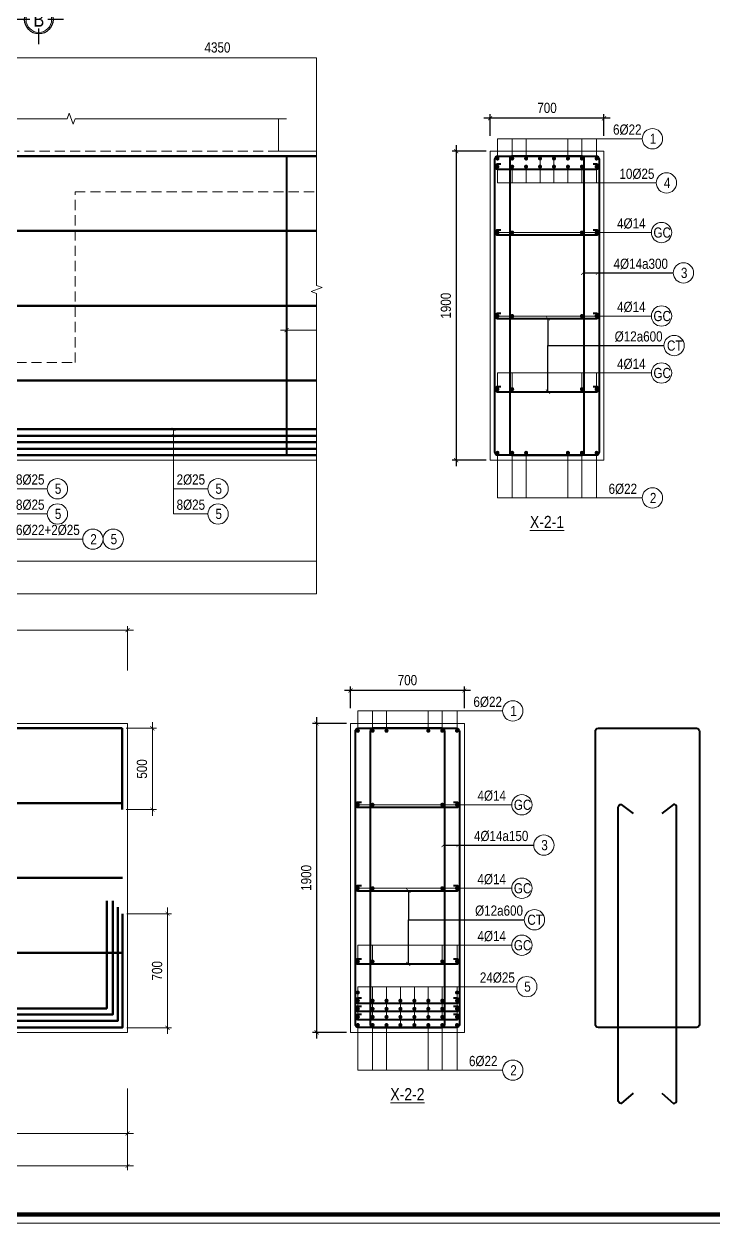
# Model space of a CAD drawing. Header units: millimetres. Extents: x 3014920 to 3563667, y -1638653 to -1356471.
# Drawn here: x 3031737 to 3035973, y -1600938 to -1593564 of the extents above; entities that cross this region are included whole.
import ezdxf
from ezdxf.enums import TextEntityAlignment as Align
from ezdxf.xclip import XClip

# ---------------------------------------------------------------- set-up
doc = ezdxf.new("R2010")
doc.units = ezdxf.units.MM
doc.header["$MEASUREMENT"] = 0
doc.header["$XCLIPFRAME"] = 0
doc.header["$PDMODE"] = 2
doc.linetypes.add('HIDDEN', pattern=[0.375, 0.25, -0.125])
doc.layers.get('0').update_dxf_attribs({"lineweight": 9})
doc.layers.get('Defpoints').update_dxf_attribs({"color": 10, "lineweight": 0})
for name, color, linetype, lineweight in [('2', 2, 'Continuous', 20), ('CDAI', 21, 'Continuous', 40), ('CTHEP', 50, 'Continuous', 50), ('DBAO', 90, 'Continuous', 13), ('DGIONG', 130, 'Continuous', 13), ('KTH', 154, 'Continuous', 9), ('Net khuat', 8, 'HIDDEN', 13), ('TEXT', 7, 'Continuous', 15)]:
    doc.layers.add(name, color=color, linetype=linetype, lineweight=lineweight)
doc.layers.add('8', color=8, linetype='Continuous')
doc.styles.add('HELVECONDENSE', font='VHELVCN_0.TTF')
doc.styles.add('Star-HelCon', font='VHELVCN_0.TTF')
doc.styles.add('TTP-HelCon', font='VHELVCN_0.TTF')
doc.styles.add('VNI-HELVE-CONDENSE', font='VHELVCN_0.TTF')
doc.dimstyles.new('kc-25', dxfattribs={"dimtxt": 62.5, "dimasz": 20, "dimexe": 20, "dimexo": 50, "dimgap": 25, "dimtad": 3, "dimdec": 0, "dimzin": 0, "dimdsep": 46, "dimtxsty": 'VNI-HELVE-CONDENSE', "dimblk": 'DIM', "dimcen": 2.5, "dimclrd": 256, "dimclre": 154, "dimclrt": 7, "dimaunit": 1, "dimadec": 0, "dimazin": 0, "dimtfac": 1, "dimtdec": 0, "dimtix": 1, "dimtmove": 0, "dimatfit": 3, "dimldrblk": 'DOT', "dimfxl": 1, "dimtolj": 1, "dimtzin": 0, "dimarcsym": 0})
doc.dimstyles.new('TTP-25', dxfattribs={"dimscale": 25, "dimtxt": 2.5, "dimasz": 1, "dimexe": 1, "dimexo": 1, "dimgap": 0.09, "dimtad": 0, "dimdec": 4, "dimrnd": 1, "dimzin": 9, "dimdsep": 46, "dimtxsty": 'TTP-HelCon', "dimblk": 'ARCHTICK', "dimcen": 0.09, "dimdle": 1.5, "dimclrd": 256, "dimclre": 256, "dimclrt": 7, "dimadec": 0, "dimazin": 0, "dimtfac": 1, "dimtdec": 4, "dimtmove": 0, "dimatfit": 3, "dimldrblk": 'ARCHTICK', "dimfxl": 1, "dimtvp": 1, "dimtolj": 1, "dimtzin": 0, "dimarcsym": 0})

# ---------------------------------------------------------------- blocks, each defined once
blk = doc.blocks.new('_ArchTick')
at = {"color": 0, "linetype": 'ByBlock', "const_width": 0.15}
blk.add_lwpolyline([(-0.5, -0.5), (0.5, 0.5)], dxfattribs=at)
blk = doc.blocks.new('*D313')
at = {"layer": 'Defpoints', "color": 0, "transparency": 16777216}
for p in [(19650, 226), (23850, 226), (23850, -75)]:
    blk.add_point(p, dxfattribs=at)
at = {"layer": 'KTH', "lineweight": -2, "transparency": 16777216}
for p, q in [((19650, 201), (19650, -100)), ((23850, 201), (23850, -100)), ((19612.5, -75), (23887.5, -75))]:
    blk.add_line(p, q, dxfattribs=at)
at = {"layer": 'KTH', "lineweight": -2, "transparency": 16777216, "xscale": 25, "yscale": 25, "zscale": 25, "rotation": 180}
blk.add_blockref('_ArchTick', (19650, -75), dxfattribs=at)
at = {"layer": 'KTH', "lineweight": -2, "transparency": 16777216, "xscale": 25, "yscale": 25, "zscale": 25}
blk.add_blockref('_ArchTick', (23850, -75), dxfattribs=at)
at = {"layer": 'KTH', "color": 7, "transparency": 16777216, "insert": (21750, -11.2), "char_height": 62.5, "attachment_point": 5, "style": 'TTP-HelCon'}
blk.add_mtext('\\A1;4200', dxfattribs=at)
blk = doc.blocks.new('*D314')
at = {"layer": 'Defpoints', "color": 0, "transparency": 16777216}
for p in [(23850, 3020.4), (21550, 2746.4), (23850, 2746.4)]:
    blk.add_point(p, dxfattribs=at)
at = {"layer": 'KTH', "lineweight": -2, "transparency": 16777216}
for p, q in [((21550, 2771.4), (21550, 3045.4)), ((23850, 2771.4), (23850, 3045.4)), ((21512.5, 3020.4), (23887.5, 3020.4))]:
    blk.add_line(p, q, dxfattribs=at)
at = {"layer": 'KTH', "lineweight": -2, "transparency": 16777216, "xscale": 25, "yscale": 25, "zscale": 25, "rotation": 180}
blk.add_blockref('_ArchTick', (21550, 3020.4), dxfattribs=at)
at = {"layer": 'KTH', "lineweight": -2, "transparency": 16777216, "xscale": 25, "yscale": 25, "zscale": 25}
blk.add_blockref('_ArchTick', (23850, 3020.4), dxfattribs=at)
at = {"layer": 'KTH', "color": 7, "transparency": 16777216, "insert": (22700, 3084.3), "char_height": 62.5, "attachment_point": 5, "style": 'TTP-HelCon'}
blk.add_mtext('\\A1;2300', dxfattribs=at)
blk = doc.blocks.new('*D319')
at = {"layer": 'Defpoints', "color": 0, "transparency": 16777216}
for p in [(17150, 1843.6), (13500, 1818.6), (17150, 1346.4)]:
    blk.add_point(p, dxfattribs=at)
at = {"layer": 'KTH', "lineweight": -2, "transparency": 16777216}
for p, q in [((13500, 1793.6), (13500, 1321.4)), ((17150, 1818.6), (17150, 1321.4)), ((13462.5, 1346.4), (17187.5, 1346.4))]:
    blk.add_line(p, q, dxfattribs=at)
at = {"layer": 'KTH', "lineweight": -2, "transparency": 16777216, "xscale": 25, "yscale": 25, "zscale": 25, "rotation": 180}
blk.add_blockref('_ArchTick', (13500, 1346.4), dxfattribs=at)
at = {"layer": 'KTH', "lineweight": -2, "transparency": 16777216, "xscale": 25, "yscale": 25, "zscale": 25}
blk.add_blockref('_ArchTick', (17150, 1346.4), dxfattribs=at)
at = {"layer": 'KTH', "color": 7, "transparency": 16777216, "insert": (15325, 1416.3), "char_height": 62.5, "attachment_point": 5, "style": 'TTP-HelCon'}
blk.add_mtext('\\A1;4Þ14a150-3', dxfattribs=at)
blk = doc.blocks.new('*D322')
at = {"layer": 'Defpoints', "color": 0, "transparency": 16777216}
for p in [(10900, 226), (17150, 226), (10900, -75)]:
    blk.add_point(p, dxfattribs=at)
at = {"layer": 'KTH', "lineweight": -2, "transparency": 16777216}
for p, q in [((10900, 201), (10900, -100)), ((17150, 201), (17150, -100)), ((17187.5, -75), (10862.5, -75))]:
    blk.add_line(p, q, dxfattribs=at)
at = {"layer": 'KTH', "lineweight": -2, "transparency": 16777216, "xscale": 25, "yscale": 25, "zscale": 25, "rotation": 180}
blk.add_blockref('_ArchTick', (10900, -75), dxfattribs=at)
at = {"layer": 'KTH', "lineweight": -2, "transparency": 16777216, "xscale": 25, "yscale": 25, "zscale": 25}
blk.add_blockref('_ArchTick', (17150, -75), dxfattribs=at)
at = {"layer": 'KTH', "color": 7, "transparency": 16777216, "insert": (14025, -11.2), "char_height": 62.5, "attachment_point": 5, "style": 'TTP-HelCon'}
blk.add_mtext('\\A1;6250', dxfattribs=at)
blk = doc.blocks.new('*D324')
at = {"layer": 'Defpoints', "color": 0, "transparency": 16777216}
for p in [(10900, 226), (23850, 226), (23850, -275)]:
    blk.add_point(p, dxfattribs=at)
at = {"layer": 'KTH', "lineweight": -2, "transparency": 16777216}
for p, q in [((10900, 201), (10900, -300)), ((23850, 201), (23850, -300)), ((10862.5, -275), (23887.5, -275))]:
    blk.add_line(p, q, dxfattribs=at)
at = {"layer": 'KTH', "lineweight": -2, "transparency": 16777216, "xscale": 25, "yscale": 25, "zscale": 25, "rotation": 180}
blk.add_blockref('_ArchTick', (10900, -275), dxfattribs=at)
at = {"layer": 'KTH', "lineweight": -2, "transparency": 16777216, "xscale": 25, "yscale": 25, "zscale": 25}
blk.add_blockref('_ArchTick', (23850, -275), dxfattribs=at)
at = {"layer": 'KTH', "color": 7, "transparency": 16777216, "insert": (17375, -211.2), "char_height": 62.5, "attachment_point": 5, "style": 'TTP-HelCon'}
blk.add_mtext('\\A1;12950', dxfattribs=at)
blk = doc.blocks.new('DIM')
h = blk.add_hatch(color=1)
h.paths.add_polyline_path([(0.49, 0.29, 1), (0.29, 0.49), (-0.19, 0), (0.19, 0)])
h.paths.add_polyline_path([(0.19, 0), (-0.19, 0), (-0.49, -0.29, 1), (-0.29, -0.49)])
at = {"color": 9}
for p, q in [((-0.19, 0), (-1.5, 0)), ((0.19, 0), (1.5, 0))]:
    blk.add_line(p, q, dxfattribs=at)
at = {"color": 1}
for p, q in [((-0.49, -0.29), (0.29, 0.49)), ((-0.29, -0.49), (0.49, 0.29)), ((-0.19, 0), (0.19, 0))]:
    blk.add_line(p, q, dxfattribs=at)
blk.add_arc((-0.39, -0.39), 0.138, 135, 315, dxfattribs=at)
blk = doc.blocks.new('*D327')
at = {"layer": 'Defpoints', "color": 0, "transparency": 16777216}
for p in [(23820, 1276.4), (23820, 574.1), (24095.8, 574.1)]:
    blk.add_point(p, dxfattribs=at)
at = {"layer": 'KTH', "lineweight": -2, "transparency": 16777216}
for p, q in [((23845, 1276.4), (24120.8, 1276.4)), ((24095.8, 1313.9), (24095.8, 536.6)), ((23845, 574.1), (24120.8, 574.1))]:
    blk.add_line(p, q, dxfattribs=at)
at = {"layer": 'KTH', "lineweight": -2, "transparency": 16777216, "xscale": 25, "yscale": 25, "zscale": 25}
for p, rotation in [((24095.8, 1276.4), 90), ((24095.8, 574.1), 270)]:
    blk.add_blockref('_ArchTick', p, dxfattribs=dict(at, rotation=rotation))
at = {"layer": 'KTH', "color": 7, "transparency": 16777216, "insert": (24032, 925.3), "char_height": 62.5, "attachment_point": 5, "rotation": 90, "style": 'TTP-HelCon'}
blk.add_mtext('\\A1;700', dxfattribs=at)
blk = doc.blocks.new('*D328')
at = {"layer": 'Defpoints', "color": 0, "transparency": 16777216}
for p in [(23817.8, 2416.4), (23817.8, 1916.4), (24003, 1916.4)]:
    blk.add_point(p, dxfattribs=at)
at = {"layer": 'KTH', "lineweight": -2, "transparency": 16777216}
for p, q in [((24003, 2453.9), (24003, 1878.9)), ((23842.8, 2416.4), (24028, 2416.4)), ((23842.8, 1916.4), (24028, 1916.4))]:
    blk.add_line(p, q, dxfattribs=at)
at = {"layer": 'KTH', "lineweight": -2, "transparency": 16777216, "xscale": 25, "yscale": 25, "zscale": 25}
for p, rotation in [((24003, 2416.4), 90), ((24003, 1916.4), 270)]:
    blk.add_blockref('_ArchTick', p, dxfattribs=dict(at, rotation=rotation))
at = {"layer": 'KTH', "color": 7, "transparency": 16777216, "insert": (23939.2, 2166.4), "char_height": 62.5, "attachment_point": 5, "rotation": 90, "style": 'TTP-HelCon'}
blk.add_mtext('\\A1;500', dxfattribs=at)
blk = doc.blocks.new('*D330')
at = {"layer": 'Defpoints', "color": 0, "transparency": 16777216}
for p in [(15250, 3020.4), (10900, 2732.4), (15250, 2732.4)]:
    blk.add_point(p, dxfattribs=at)
at = {"layer": 'KTH', "lineweight": -2, "transparency": 16777216}
for p, q in [((10900, 2757.4), (10900, 3045.4)), ((15250, 2757.4), (15250, 3045.4)), ((10862.5, 3020.4), (15287.5, 3020.4))]:
    blk.add_line(p, q, dxfattribs=at)
at = {"layer": 'KTH', "lineweight": -2, "transparency": 16777216, "xscale": 25, "yscale": 25, "zscale": 25, "rotation": 180}
blk.add_blockref('_ArchTick', (10900, 3020.4), dxfattribs=at)
at = {"layer": 'KTH', "lineweight": -2, "transparency": 16777216, "xscale": 25, "yscale": 25, "zscale": 25}
blk.add_blockref('_ArchTick', (15250, 3020.4), dxfattribs=at)
at = {"layer": 'KTH', "color": 7, "transparency": 16777216, "insert": (13075, 3084.3), "char_height": 62.5, "attachment_point": 5, "style": 'TTP-HelCon'}
blk.add_mtext('\\A1;4350', dxfattribs=at)
blk = doc.blocks.new('dau truc')
blk.add_circle((0, 0), 180)
at = {"layer": '8'}
for p, q in [((0, 127), (0, 345)), ((-127, 0), (-345, 0)), ((0, -345), (0, -127)), ((345, 0), (127, 0))]:
    blk.add_line(p, q, dxfattribs=at)
blk.add_circle((0, 0), 200, dxfattribs=at)
at = {"layer": 'TEXT', "style": 'HELVECONDENSE'}
blk.add_attdef('A', text='', height=233, dxfattribs=at).set_placement((0, 0), align=Align.MIDDLE)
blk = doc.blocks.new('2X-1')
at = {"layer": '2', "ltscale": 300}
ref = blk.add_blockref('dau truc', (23125.45961, -1632.28798), dxfattribs=dict(at, xscale=0.4367131295148283, yscale=0.4367131295148283, zscale=0.4367131295148283))
ref.add_attrib('A', 'B', dxfattribs={"layer": 'TEXT', "height": 87.5, "style": 'HELVECONDENSE'}).set_placement((23125.45961, -1632.28798), align=Align.MIDDLE)
blk = doc.blocks.new('*D173')
at = {"layer": 'Defpoints', "color": 0, "ltscale": 500, "transparency": 16777216}
for p in [(3033744.4, -1597865.1), (3033536.1, -1599765.1), (3033744.4, -1599765.1)]:
    blk.add_point(p, dxfattribs=at)
at = {"layer": 'KTH', "lineweight": -2, "ltscale": 500, "transparency": 16777216}
for p, q in [((3033719.4, -1597865.1), (3033511.1, -1597865.1)), ((3033536.1, -1597827.6), (3033536.1, -1599802.6)), ((3033719.4, -1599765.1), (3033511.1, -1599765.1))]:
    blk.add_line(p, q, dxfattribs=at)
at = {"layer": 'KTH', "lineweight": -2, "ltscale": 500, "transparency": 16777216, "xscale": 25, "yscale": 25, "zscale": 25}
for p, rotation in [((3033536.1, -1597865.1), 90), ((3033536.1, -1599765.1), 270)]:
    blk.add_blockref('_ArchTick', p, dxfattribs=dict(at, rotation=rotation))
at = {"layer": 'KTH', "color": 7, "ltscale": 500, "transparency": 16777216, "insert": (3033472.3, -1598815.1), "char_height": 62.5, "attachment_point": 5, "rotation": 90, "style": 'TTP-HelCon'}
blk.add_mtext('\\A1;1900', dxfattribs=at)
blk = doc.blocks.new('*D174')
at = {"layer": 'Defpoints', "color": 0, "ltscale": 500, "transparency": 16777216}
for p in [(3033744.4, -1597662.9), (3033744.4, -1597796.1), (3034444.4, -1597796.1)]:
    blk.add_point(p, dxfattribs=at)
at = {"layer": 'KTH', "lineweight": -2, "ltscale": 500, "transparency": 16777216}
for p, q in [((3033744.4, -1597771.1), (3033744.4, -1597637.9)), ((3034444.4, -1597771.1), (3034444.4, -1597637.9)), ((3034481.9, -1597662.9), (3033706.9, -1597662.9))]:
    blk.add_line(p, q, dxfattribs=at)
at = {"layer": 'KTH', "lineweight": -2, "ltscale": 500, "transparency": 16777216, "xscale": 25, "yscale": 25, "zscale": 25, "rotation": 180}
blk.add_blockref('_ArchTick', (3033744.4, -1597662.9), dxfattribs=at)
at = {"layer": 'KTH', "lineweight": -2, "ltscale": 500, "transparency": 16777216, "xscale": 25, "yscale": 25, "zscale": 25}
blk.add_blockref('_ArchTick', (3034444.4, -1597662.9), dxfattribs=at)
at = {"layer": 'KTH', "color": 7, "ltscale": 500, "transparency": 16777216, "insert": (3034094.4, -1597599.1), "char_height": 62.5, "attachment_point": 5, "style": 'TTP-HelCon'}
blk.add_mtext('\\A1;700', dxfattribs=at)
blk = doc.blocks.new('*D175')
at = {"layer": 'Defpoints', "color": 0, "ltscale": 500, "transparency": 16777216}
for p in [(3034602.7, -1594346), (3034394.5, -1596246), (3034602.7, -1596246)]:
    blk.add_point(p, dxfattribs=at)
at = {"layer": 'KTH', "lineweight": -2, "ltscale": 500, "transparency": 16777216}
for p, q in [((3034394.5, -1594308.5), (3034394.5, -1596283.5)), ((3034577.7, -1594346), (3034369.5, -1594346)), ((3034577.7, -1596246), (3034369.5, -1596246))]:
    blk.add_line(p, q, dxfattribs=at)
at = {"layer": 'KTH', "lineweight": -2, "ltscale": 500, "transparency": 16777216, "xscale": 25, "yscale": 25, "zscale": 25}
for p, rotation in [((3034394.5, -1594346), 90), ((3034394.5, -1596246), 270)]:
    blk.add_blockref('_ArchTick', p, dxfattribs=dict(at, rotation=rotation))
at = {"layer": 'KTH', "color": 7, "ltscale": 500, "transparency": 16777216, "insert": (3034330.7, -1595296), "char_height": 62.5, "attachment_point": 5, "rotation": 90, "style": 'TTP-HelCon'}
blk.add_mtext('\\A1;1900', dxfattribs=at)
blk = doc.blocks.new('*D176')
at = {"layer": 'Defpoints', "color": 0, "ltscale": 500, "transparency": 16777216}
for p in [(3034602.7, -1594143.8), (3034602.7, -1594277), (3035302.7, -1594277)]:
    blk.add_point(p, dxfattribs=at)
at = {"layer": 'KTH', "lineweight": -2, "ltscale": 500, "transparency": 16777216}
for p, q in [((3035340.2, -1594143.8), (3034565.2, -1594143.8)), ((3034602.7, -1594252), (3034602.7, -1594118.8)), ((3035302.7, -1594252), (3035302.7, -1594118.8))]:
    blk.add_line(p, q, dxfattribs=at)
at = {"layer": 'KTH', "lineweight": -2, "ltscale": 500, "transparency": 16777216, "xscale": 25, "yscale": 25, "zscale": 25, "rotation": 180}
blk.add_blockref('_ArchTick', (3034602.7, -1594143.8), dxfattribs=at)
at = {"layer": 'KTH', "lineweight": -2, "ltscale": 500, "transparency": 16777216, "xscale": 25, "yscale": 25, "zscale": 25}
blk.add_blockref('_ArchTick', (3035302.7, -1594143.8), dxfattribs=at)
at = {"layer": 'KTH', "color": 7, "ltscale": 500, "transparency": 16777216, "insert": (3034952.7, -1594079.9), "char_height": 62.5, "attachment_point": 5, "style": 'TTP-HelCon'}
blk.add_mtext('\\A1;700', dxfattribs=at)
blk = doc.blocks.new('CHG_XX_Khung ten')
blk.add_lwpolyline([(15, 579), (826, 579), (826, 15), (15, 15)], close=True)
at = {"color": 4, "linetype": 'Continuous', "const_width": 1}
blk.add_lwpolyline([(17, 577), (824, 577), (824, 17), (17, 17)], close=True, dxfattribs=at)
blk = doc.blocks.new('2X-2')
at = {"layer": 'CDAI'}
blk.add_lwpolyline([(13500.00217, 2416.4235), (13500.00217, 576.4235)], dxfattribs=at)
at = {"layer": 'CTHEP'}
for p, q in [((23650.00195, 2416.4235), (23817.82962, 2416.4235)), ((23817.82962, 2416.4235), (23817.82962, 1916.4235)), ((23820.00195, 1956.4235), (113.69413, 1956.4235)), ((23820.00195, 1496.4235), (113.69413, 1496.4235)), ((23820.00195, 1036.4235), (113.69413, 1036.4235))]:
    blk.add_line(p, q, dxfattribs=at)
for points in [[(24.54176, 1894.79397), (24.54176, 2416.4235), (23650.00195, 2416.4235)], [(19650.00195, 656.4235), (23760.00195, 656.4235), (23760.00195, 1356.4235)], [(19650.00195, 694.01498), (23722.41048, 694.01498), (23722.41048, 1356.4235)], [(83.69413, 576.4235), (23820.00195, 576.4235), (23820.00195, 1276.4235)], [(19650.00195, 616.4235), (23790.00195, 616.4235), (23790.00195, 1316.4235)], [(7300.00195, 736.4235), (17149.99467, 736.4235)], [(7300.00195, 696.4235), (17149.99467, 696.4235)], [(7300.00195, 656.4235), (17149.99467, 656.4235)], [(7300.00195, 616.4235), (17149.99467, 616.4235)]]:
    blk.add_lwpolyline(points, dxfattribs=at)
at = {"layer": 'DBAO', "linetype": 'Continuous'}
for p, q in [((13450.00217, 2646.4235), (13450.00217, 2446.4235)), ((13450.00217, 2446.4235), (23850.00195, 2446.4235))]:
    blk.add_line(p, q, dxfattribs=at)
at = {"layer": 'DBAO', "linetype": 'Continuous', "flags": 128}
blk.add_lwpolyline([(23850.00195, 2446.4235), (23850.00195, 546.4235), (0, 546.4235)], dxfattribs=at)
at = {"layer": 'DGIONG', "linetype": 'Continuous', "flags": 128}
blk.add_lwpolyline([(13500.00217, 2646.4235), (12200.00206, 2646.4235), (12187.50206, 2612.08003), (12162.50206, 2680.76697), (12150.00206, 2646.4235), (10850.00217, 2646.4235)], dxfattribs=at)
at = {"layer": 'DGIONG'}
for centre in [(12090.96353, 370.42216), (13078.56794, 370.42216), (12090.96344, 215.44116), (13078.56794, 215.44116), (12308.85294, 60.46016), (12433.85294, 60.46016)]:
    blk.add_circle(centre, 62.5, dxfattribs=at)
at = {"layer": 'Net khuat', "ltscale": 250}
for p, q in [((13449.99467, 2446.4235), (10900.00217, 2446.4235)), ((13449.99467, 2446.4235), (13450.00217, 2446.4235)), ((12200.00217, 2196.4235), (23150.00195, 2196.4235)), ((12200.00217, 1146.4235), (12200.00217, 2196.4235)), ((10900.00217, 1146.4235), (12200.00217, 1146.4235))]:
    blk.add_line(p, q, dxfattribs=at)
at = {"layer": 'TEXT', "style": 'TTP-HelCon'}
for s, p in [('8Þ25', (11836.04515, 396.27511, 0)), ('2Þ25', (12823.64956, 396.27511, 0)), ('8Þ25', (11836.04506, 241.29411, 0)), ('8Þ25', (12823.64956, 241.29411, 0)), ('6Þ22+2Þ25', (11836.04506, 86.3131, 0))]:
    blk.add_text(s, height=62.5, dxfattribs=at).set_placement(p)
at = {"layer": 'TEXT', "style": 'Star-HelCon'}
for s, p in [('5', (12095.1302, 370.42216)), ('5', (13082.7346, 370.42216)), ('5', (12095.1301, 215.44116)), ('5', (13082.7346, 215.44116)), ('2', (12313.0196, 60.46016)), ('5', (12438.0196, 60.46016))]:
    blk.add_text(s, height=62.5, dxfattribs=at).set_placement(p, align=Align.MIDDLE)
at = {"layer": 'KTH'}
for base, p1, p2, picture, middle in [((15249.99467, 3020.42811), (10900.00195, 2732.441), (15249.99467, 2732.441), '*D330', (13074.99831, 3084.26144)), ((23850.00195, 3020.42811), (21550.00195, 2746.4235), (23850.00195, 2746.4235), '*D314', (22700.00195, 3084.26144)), ((23850.00195, -75.04426), (19650.00195, 226), (23850.00195, 226), '*D313', (21750.00195, -11.21093))]:
    dim = blk.add_linear_dim(base=base, p1=p1, p2=p2, dimstyle='TTP-25', override={"dimtmove": 1}, dxfattribs=at)
    dim.commit()
    dim.dimension.update_dxf_attribs({"geometry": picture, "text_midpoint": middle})
dim = blk.add_aligned_dim(p1=(23817.82962, 2416.4235), p2=(23817.82962, 1916.4235), distance=185.19909, dimstyle='TTP-25', override={"dimtmove": 1}, dxfattribs=at)
dim.commit()
dim.dimension.update_dxf_attribs({"geometry": '*D328', "text_midpoint": (23939.19537, 2166.4235)})
dim = blk.add_linear_dim(base=(17149.99467, 1346.4235), p1=(13500.00217, 1818.56017), p2=(17149.99467, 1843.56017), text='4Þ14a150-3', dimstyle='TTP-25', override={"dimtmove": 1}, dxfattribs=at)
dim.commit()
dim.dimension.update_dxf_attribs({"geometry": '*D319', "text_midpoint": (15324.99842, 1416.34016)})
dim = blk.add_aligned_dim(p1=(23820.00195, 1276.4235), p2=(23820.00195, 574.10799), distance=275.82161, text='700', dimstyle='TTP-25', override={"dimtmove": 1}, dxfattribs=at)
dim.commit()
dim.dimension.update_dxf_attribs({"geometry": '*D327', "text_midpoint": (24031.99023, 925.26575)})
for base, p1, p2, picture, middle in [((10900.00195, -75.04426), (17149.99467, 226), (10900.00195, 226), '*D322', (14024.99831, -11.21093)), ((23850.00195, -275), (10900.00195, 226), (23850.00195, 226), '*D324', (17375.00195, -211.16667))]:
    dim = blk.add_linear_dim(base=base, p1=p1, p2=p2, angle=180, dimstyle='TTP-25', override={"dimtmove": 1}, dxfattribs=at)
    dim.commit()
    dim.dimension.update_dxf_attribs({"geometry": picture, "text_midpoint": middle})
at = {"layer": 'DGIONG'}
for points in [[(12805.13789, 736.4235), (12805.13753, 370.42216), (13016.06794, 370.42216)], [(12805.13789, 696.4235), (12805.13753, 215.44116), (13016.06794, 215.44116)], [(11817.53339, 616.4235), (11817.53303, 215.44116), (12028.46344, 215.44116)], [(11817.53338, 656.4235), (11817.53312, 370.42216), (12028.46353, 370.42216)], [(11817.53334, 576.4235), (11817.53303, 60.46016), (12246.35294, 60.46016)]]:
    blk.add_leader(points, dimstyle='kc-25', override={"dimtad": 0, "dimldrblk": 'ArchTick', "dimfxl": 100, "dimarcsym": 1}, dxfattribs=at)

msp = doc.modelspace()

# ---------------------------------------------------------------- linework, layer by layer
at = {"layer": 'CDAI'}
for points in [[(3034651.4979, -1594376.01057), (3035253.9979, -1594376.01057, -0.4142135624), (3035272.7479, -1594394.76057), (3035272.7479, -1596197.26057, -0.4142135624), (3035253.9979, -1596216.01057), (3034651.4979, -1596216.01057, -0.4142135624), (3034632.7479, -1596197.26057), (3034632.7479, -1594394.76057, -0.4142135624)], [(3035163.28361, -1594376.01057), (3034742.21219, -1594376.01057, 0.4142135624), (3034723.46219, -1594394.76057), (3034723.46219, -1596197.26057, 0.4142135624), (3034742.21219, -1596216.01057), (3035163.28361, -1596216.01057, 0.4142135624), (3035182.03361, -1596197.26057), (3035182.03361, -1594394.76057, 0.4142135624)]]:
    msp.add_lwpolyline(points, format="xyb", close=True, dxfattribs=at)
for points in [[(3034669.66789, -1594426.01057), (3034647.7479, -1594426.01057, 0.4142135624), (3034632.7479, -1594441.01057), (3034632.7479, -1594441.01057, 0.4142135624), (3034647.7479, -1594456.01057), (3035257.7479, -1594456.01057, 0.4142135624), (3035272.7479, -1594441.01057), (3035272.7479, -1594441.01057, 0.4142135624), (3035257.7479, -1594426.01057), (3035235.82791, -1594426.01057)], [(3033811.29167, -1598350.41849), (3033789.37167, -1598350.41849, 0.4142135624), (3033774.37167, -1598365.41849), (3033774.37167, -1598365.41849, 0.4142135624), (3033789.37167, -1598380.41849), (3034399.37167, -1598380.41849, 0.4142135624), (3034414.37167, -1598365.41849), (3034414.37167, -1598365.41849, 0.4142135624), (3034399.37167, -1598350.41849), (3034377.45168, -1598350.41849)], [(3033811.29167, -1598863.75183), (3033789.37167, -1598863.75183, 0.4142135624), (3033774.37167, -1598878.75183), (3033774.37167, -1598878.75183, 0.4142135624), (3033789.37167, -1598893.75183), (3034399.37167, -1598893.75183, 0.4142135624), (3034414.37167, -1598878.75183), (3034414.37167, -1598878.75183, 0.4142135624), (3034399.37167, -1598863.75183), (3034377.45168, -1598863.75183)], [(3033811.29167, -1599314.08516), (3033789.37167, -1599314.08516, 0.4142135624), (3033774.37167, -1599329.08516), (3033774.37167, -1599329.08516, 0.4142135624), (3033789.37167, -1599344.08516), (3034399.37167, -1599344.08516, 0.4142135624), (3034414.37167, -1599329.08516), (3034414.37167, -1599329.08516, 0.4142135624), (3034399.37167, -1599314.08516), (3034377.45168, -1599314.08516)], [(3033811.29167, -1599555.14857), (3033789.37167, -1599555.14857, 0.4142135624), (3033774.37167, -1599570.14857), (3033774.37167, -1599570.14857, 0.4142135624), (3033789.37167, -1599585.14857), (3034399.37167, -1599585.14857, 0.4142135624), (3034414.37167, -1599570.14857), (3034414.37167, -1599570.14857, 0.4142135624), (3034399.37167, -1599555.14857), (3034377.45168, -1599555.14857)]]:
    msp.add_lwpolyline(points, format="xyb", dxfattribs=at)
at = {"layer": 'CDAI', "elevation": 0}
for points in [[(3034669.66789, -1594831.28049), (3034647.7479, -1594831.28049, 0.4142135624), (3034632.7479, -1594846.28049), (3034632.7479, -1594846.28049, 0.4142135624), (3034647.7479, -1594861.28049), (3035257.7479, -1594861.28049, 0.4142135624), (3035272.7479, -1594846.28049), (3035272.7479, -1594846.28049, 0.4142135624), (3035257.7479, -1594831.28049), (3035235.82791, -1594831.28049)], [(3034669.66789, -1595344.61383), (3034647.7479, -1595344.61383, 0.4142135624), (3034632.7479, -1595359.61383), (3034632.7479, -1595359.61383, 0.4142135624), (3034647.7479, -1595374.61383), (3035257.7479, -1595374.61383, 0.4142135624), (3035272.7479, -1595359.61383), (3035272.7479, -1595359.61383, 0.4142135624), (3035257.7479, -1595344.61383), (3035235.82791, -1595344.61383)], [(3034669.66789, -1595794.94716), (3034647.7479, -1595794.94716, 0.4142135624), (3034632.7479, -1595809.94716), (3034632.7479, -1595809.94716, 0.4142135624), (3034647.7479, -1595824.94716), (3035257.7479, -1595824.94716, 0.4142135624), (3035272.7479, -1595809.94716), (3035272.7479, -1595809.94716, 0.4142135624), (3035257.7479, -1595794.94716), (3035235.82791, -1595794.94716)], [(3035482.51353, -1600139.8863), (3035409.67097, -1600202.81972, -0.4142135624), (3035390.92097, -1600184.06972), (3035390.92097, -1598381.56972, -0.4142135624), (3035409.67097, -1598362.81972), (3035482.51353, -1598419.22449)], [(3035657.89984, -1600139.8863), (3035730.7424, -1600202.81972, 0.4142135624), (3035749.4924, -1600184.06972), (3035749.4924, -1598381.56972, 0.4142135624), (3035730.7424, -1598362.81972), (3035657.89984, -1598419.22449)], [(3033811.29167, -1599605.14857), (3033789.37167, -1599605.14857, 0.4142135624), (3033774.37167, -1599620.14857), (3033774.37167, -1599620.14857, 0.4142135624), (3033789.37167, -1599635.14857), (3034399.37167, -1599635.14857, 0.4142135624), (3034414.37167, -1599620.14857), (3034414.37167, -1599620.14857, 0.4142135624), (3034399.37167, -1599605.14857), (3034377.45168, -1599605.14857)], [(3033811.29167, -1599655.14857), (3033789.37167, -1599655.14857, 0.4142135624), (3033774.37167, -1599670.14857), (3033774.37167, -1599670.14857, 0.4142135624), (3033789.37167, -1599685.14857), (3034399.37167, -1599685.14857, 0.4142135624), (3034414.37167, -1599670.14857), (3034414.37167, -1599670.14857, 0.4142135624), (3034399.37167, -1599655.14857), (3034377.45168, -1599655.14857)]]:
    msp.add_lwpolyline(points, format="xyb", dxfattribs=at)
for points in [[(3033793.12167, -1597895.14857), (3034395.62167, -1597895.14857, -0.4142135624), (3034414.37167, -1597913.89857), (3034414.37167, -1599716.39857, -0.4142135624), (3034395.62167, -1599735.14857), (3033793.12167, -1599735.14857, -0.4142135624), (3033774.37167, -1599716.39857), (3033774.37167, -1597913.89857, -0.4142135624)], [(3034304.90739, -1597895.14857), (3033883.83596, -1597895.14857, 0.4142135624), (3033865.08596, -1597913.89857), (3033865.08596, -1599716.39857, 0.4142135624), (3033883.83596, -1599735.14857), (3034304.90739, -1599735.14857, 0.4142135624), (3034323.65739, -1599716.39857), (3034323.65739, -1597913.89857, 0.4142135624)], [(3035268.95668, -1597895.14857), (3035871.45668, -1597895.14857, -0.4142135624), (3035890.20668, -1597913.89857), (3035890.20668, -1599716.39857, -0.4142135624), (3035871.45668, -1599735.14857), (3035268.95668, -1599735.14857, -0.4142135624), (3035250.20668, -1599716.39857), (3035250.20668, -1597913.89857, -0.4142135624)]]:
    msp.add_lwpolyline(points, format="xyb", close=True, dxfattribs=at)
at = {"layer": 'CTHEP', "const_width": 12.5}
for points in [[(3034641.4979, -1594391.01057, 1), (3034653.9979, -1594391.01057, 1)], [(3034732.21219, -1594391.01057, -1), (3034744.71219, -1594391.01057, -1)], [(3034817.92647, -1594391.01057, -1), (3034830.42647, -1594391.01057, -1)], [(3034903.64076, -1594391.01057, -1), (3034916.14076, -1594391.01057, -1)], [(3035001.85504, -1594391.01057, 1), (3034989.35504, -1594391.01057, 1)], [(3035087.56933, -1594391.01057, 1), (3035075.06933, -1594391.01057, 1)], [(3035173.28361, -1594391.01057, 1), (3035160.78361, -1594391.01057, 1)], [(3035251.4979, -1594391.01057, 1), (3035263.9979, -1594391.01057, 1)], [(3034641.4979, -1594441.01057, 1), (3034653.9979, -1594441.01057, 1)], [(3034732.21219, -1594441.01057, -1), (3034744.71219, -1594441.01057, -1)], [(3034817.92647, -1594441.01057, -1), (3034830.42647, -1594441.01057, -1)], [(3035087.56933, -1594441.01057, 1), (3035075.06933, -1594441.01057, 1)], [(3035173.28361, -1594441.01057, 1), (3035160.78361, -1594441.01057, 1)], [(3035251.4979, -1594441.01057, 1), (3035263.9979, -1594441.01057, 1)], [(3034641.4979, -1596201.01057, 1), (3034653.9979, -1596201.01057, 1)], [(3034732.21219, -1596201.01057, 1), (3034744.71219, -1596201.01057, 1)], [(3034817.92647, -1596201.01057, 1), (3034830.42647, -1596201.01057, 1)], [(3035087.56933, -1596201.01057, -1), (3035075.06933, -1596201.01057, -1)], [(3035173.28361, -1596201.01057, -1), (3035160.78361, -1596201.01057, -1)], [(3035251.4979, -1596201.01057, 1), (3035263.9979, -1596201.01057, 1)], [(3033783.12167, -1598365.41849, 1), (3033795.62167, -1598365.41849, 1)], [(3033873.83596, -1598365.41849, 1), (3033886.33596, -1598365.41849, 1)], [(3034302.40739, -1598365.41849, 1), (3034314.90739, -1598365.41849, 1)], [(3034393.12167, -1598365.41849, 1), (3034405.62167, -1598365.41849, 1)], [(3033783.12167, -1598878.75183, 1), (3033795.62167, -1598878.75183, 1)], [(3033873.83596, -1598878.75183, 1), (3033886.33596, -1598878.75183, 1)], [(3034302.40739, -1598878.75183, 1), (3034314.90739, -1598878.75183, 1)], [(3034393.12167, -1598878.75183, 1), (3034405.62167, -1598878.75183, 1)], [(3033783.12167, -1599329.08516, 1), (3033795.62167, -1599329.08516, 1)], [(3033873.83596, -1599329.08516, 1), (3033886.33596, -1599329.08516, 1)], [(3034302.40739, -1599329.08516, 1), (3034314.90739, -1599329.08516, 1)], [(3034393.12167, -1599329.08516, 1), (3034405.62167, -1599329.08516, 1)], [(3033783.12167, -1599570.14857, -1), (3033795.62167, -1599570.14857, -1)], [(3033873.83596, -1599570.14857, 1), (3033886.33596, -1599570.14857, 1)], [(3033959.55025, -1599570.14857, 1), (3033972.05025, -1599570.14857, 1)], [(3034045.26453, -1599570.14857, 1), (3034057.76453, -1599570.14857, 1)], [(3034143.47882, -1599570.14857, -1), (3034130.97882, -1599570.14857, -1)], [(3034229.1931, -1599570.14857, -1), (3034216.6931, -1599570.14857, -1)], [(3034314.90739, -1599570.14857, -1), (3034302.40739, -1599570.14857, -1)], [(3034393.12167, -1599570.14857, -1), (3034405.62167, -1599570.14857, -1)]]:
    msp.add_lwpolyline(points, format="xyb", close=True, dxfattribs=at)
at = {"layer": 'CTHEP', "const_width": 12.5, "elevation": 0}
for points in [[(3034903.64076, -1594441.01057, -1), (3034916.14076, -1594441.01057, -1)], [(3035001.85504, -1594441.01057, 1), (3034989.35504, -1594441.01057, 1)], [(3034641.4979, -1594846.28049, 1), (3034653.9979, -1594846.28049, 1)], [(3034732.21219, -1594846.28049, 1), (3034744.71219, -1594846.28049, 1)], [(3035160.78361, -1594846.28049, 1), (3035173.28361, -1594846.28049, 1)], [(3035251.4979, -1594846.28049, 1), (3035263.9979, -1594846.28049, 1)], [(3034641.4979, -1595359.61383, 1), (3034653.9979, -1595359.61383, 1)], [(3034732.21219, -1595359.61383, 1), (3034744.71219, -1595359.61383, 1)], [(3035160.78361, -1595359.61383, 1), (3035173.28361, -1595359.61383, 1)], [(3035251.4979, -1595359.61383, 1), (3035263.9979, -1595359.61383, 1)], [(3034641.4979, -1595809.94716, 1), (3034653.9979, -1595809.94716, 1)], [(3034732.21219, -1595809.94716, 1), (3034744.71219, -1595809.94716, 1)], [(3035160.78361, -1595809.94716, 1), (3035173.28361, -1595809.94716, 1)], [(3035251.4979, -1595809.94716, 1), (3035263.9979, -1595809.94716, 1)], [(3033783.12167, -1597910.14857, 1), (3033795.62167, -1597910.14857, 1)], [(3033873.83596, -1597910.14857, -1), (3033886.33596, -1597910.14857, -1)], [(3033959.55025, -1597910.14857, -1), (3033972.05025, -1597910.14857, -1)], [(3034229.1931, -1597910.14857, 1), (3034216.6931, -1597910.14857, 1)], [(3034314.90739, -1597910.14857, 1), (3034302.40739, -1597910.14857, 1)], [(3034393.12167, -1597910.14857, 1), (3034405.62167, -1597910.14857, 1)], [(3033783.12167, -1599520.14857, -1), (3033795.62167, -1599520.14857, -1)], [(3034393.12167, -1599520.14857, -1), (3034405.62167, -1599520.14857, -1)], [(3033783.12167, -1599620.14857, -1), (3033795.62167, -1599620.14857, -1)], [(3033873.83596, -1599620.14857, 1), (3033886.33596, -1599620.14857, 1)], [(3033959.55025, -1599620.14857, 1), (3033972.05025, -1599620.14857, 1)], [(3034045.26453, -1599620.14857, 1), (3034057.76453, -1599620.14857, 1)], [(3034143.47882, -1599620.14857, -1), (3034130.97882, -1599620.14857, -1)], [(3034229.1931, -1599620.14857, -1), (3034216.6931, -1599620.14857, -1)], [(3034314.90739, -1599620.14857, -1), (3034302.40739, -1599620.14857, -1)], [(3034393.12167, -1599620.14857, -1), (3034405.62167, -1599620.14857, -1)], [(3033783.12167, -1599670.14857, -1), (3033795.62167, -1599670.14857, -1)], [(3033783.12167, -1599720.14857, 1), (3033795.62167, -1599720.14857, 1)], [(3033873.83596, -1599670.14857, 1), (3033886.33596, -1599670.14857, 1)], [(3033873.83596, -1599720.14857, 1), (3033886.33596, -1599720.14857, 1)], [(3033959.55025, -1599670.14857, 1), (3033972.05025, -1599670.14857, 1)], [(3033959.55025, -1599720.14857, 1), (3033972.05025, -1599720.14857, 1)], [(3034045.26453, -1599670.14857, 1), (3034057.76453, -1599670.14857, 1)], [(3034045.26453, -1599720.14857, 1), (3034057.76453, -1599720.14857, 1)], [(3034143.47882, -1599670.14857, -1), (3034130.97882, -1599670.14857, -1)], [(3034143.47882, -1599720.14857, -1), (3034130.97882, -1599720.14857, -1)], [(3034229.1931, -1599670.14857, -1), (3034216.6931, -1599670.14857, -1)], [(3034229.1931, -1599720.14857, -1), (3034216.6931, -1599720.14857, -1)], [(3034314.90739, -1599670.14857, -1), (3034302.40739, -1599670.14857, -1)], [(3034314.90739, -1599720.14857, -1), (3034302.40739, -1599720.14857, -1)], [(3034393.12167, -1599670.14857, -1), (3034405.62167, -1599670.14857, -1)], [(3034393.12167, -1599720.14857, 1), (3034405.62167, -1599720.14857, 1)]]:
    msp.add_lwpolyline(points, format="xyb", close=True, dxfattribs=at)
at = {"layer": 'DBAO', "flags": 128}
for points in [[(3034602.7479, -1594346.01057), (3035302.7479, -1594346.01057)], [(3035302.7479, -1594346.01057), (3035302.7479, -1596246.01057), (3034602.7479, -1596246.01057), (3034602.7479, -1594346.01057)]]:
    msp.add_lwpolyline(points, dxfattribs=at)
at = {"layer": 'DBAO', "elevation": 0, "flags": 128}
for points in [[(3033744.37167, -1597865.14857), (3034444.37167, -1597865.14857)], [(3034444.37167, -1597865.14857), (3034444.37167, -1599765.14857), (3033744.37167, -1599765.14857), (3033744.37167, -1597865.14857)]]:
    msp.add_lwpolyline(points, dxfattribs=at)
at = {"layer": 'DGIONG'}
for p, q in [((3034647.7479, -1594391.01057), (3034647.7479, -1594269.26057)), ((3034647.7479, -1594269.26057), (3035538.34441, -1594269.26057)), ((3034738.46219, -1594391.01057), (3034738.46219, -1594269.26057)), ((3034824.17647, -1594391.01057), (3034824.17647, -1594269.26057)), ((3035081.31933, -1594391.01057), (3035081.31933, -1594269.26057)), ((3035167.03361, -1594391.01057), (3035167.03361, -1594269.26057)), ((3035257.7479, -1594391.01057), (3035257.7479, -1594269.26057)), ((3034909.89076, -1594391.01057), (3034909.89076, -1594541.01057)), ((3034995.60504, -1594391.01057), (3034995.60504, -1594541.01057)), ((3034647.7479, -1594441.01057), (3034647.7479, -1594541.01057)), ((3034738.46219, -1594441.01057), (3034738.46219, -1594541.01057)), ((3034824.17647, -1594441.01057), (3034824.17647, -1594541.01057)), ((3035081.31933, -1594441.01057), (3035081.31933, -1594541.01057)), ((3035167.03361, -1594441.01057), (3035167.03361, -1594541.01057)), ((3035257.7479, -1594441.01057), (3035257.7479, -1594541.01057)), ((3034647.7479, -1594541.01057), (3035624.49928, -1594541.01057)), ((3034647.7479, -1594846.28049), (3035594.30896, -1594846.28049)), ((3034647.7479, -1595359.61383), (3035594.30896, -1595359.61383)), ((3034647.7479, -1595709.94716), (3035594.30896, -1595709.94716)), ((3034647.7479, -1595809.94716), (3034647.7479, -1595709.94716)), ((3034738.46219, -1595809.94716), (3034738.46219, -1595709.94716)), ((3035167.03361, -1595809.94716), (3035167.03361, -1595709.94716)), ((3035257.7479, -1595809.94716), (3035257.7479, -1595709.94716)), ((3034647.7479, -1596478.41239), (3034647.7479, -1596201.01057)), ((3034738.46219, -1596201.01057), (3034738.46219, -1596478.41239)), ((3034824.17647, -1596201.01057), (3034824.17647, -1596478.41239)), ((3035081.31933, -1596201.01057), (3035081.31933, -1596478.41239)), ((3035167.03361, -1596201.01057), (3035167.03361, -1596478.41239)), ((3035257.7479, -1596478.41239), (3035257.7479, -1596201.01057)), ((3034647.7479, -1596478.41239), (3035538.34441, -1596478.41239)), ((3033789.37167, -1597910.14857), (3033789.37167, -1597788.39857)), ((3033789.37167, -1597788.39857), (3034679.96818, -1597788.39857)), ((3033880.08596, -1597910.14857), (3033880.08596, -1597788.39857)), ((3033965.80025, -1597910.14857), (3033965.80025, -1597788.39857)), ((3034222.9431, -1597910.14857), (3034222.9431, -1597788.39857)), ((3034308.65739, -1597910.14857), (3034308.65739, -1597788.39857)), ((3034399.37167, -1597910.14857), (3034399.37167, -1597788.39857)), ((3033789.37167, -1598365.41849), (3034735.93274, -1598365.41849)), ((3033789.37167, -1598878.75183), (3034735.93274, -1598878.75183)), ((3033789.37167, -1599229.08516), (3034735.93274, -1599229.08516)), ((3033789.37167, -1599329.08516), (3033789.37167, -1599229.08516)), ((3033880.08596, -1599329.08516), (3033880.08596, -1599229.08516)), ((3034308.65739, -1599329.08516), (3034308.65739, -1599229.08516)), ((3034399.37167, -1599329.08516), (3034399.37167, -1599229.08516)), ((3033789.37167, -1599670.14857), (3033789.37167, -1599484.09323)), ((3033789.37167, -1599484.09323), (3034766.12306, -1599484.09323)), ((3033880.08596, -1599670.14857), (3033880.08596, -1599484.09323)), ((3033965.80025, -1599670.14857), (3033965.80025, -1599484.09323)), ((3034051.51453, -1599484.09323), (3034051.51453, -1599720.14857)), ((3034137.22882, -1599484.09323), (3034137.22882, -1599720.14857)), ((3034222.9431, -1599670.14857), (3034222.9431, -1599484.09323)), ((3034308.65739, -1599670.14857), (3034308.65739, -1599484.09323)), ((3034399.37167, -1599670.14857), (3034399.37167, -1599484.09323)), ((3033789.37167, -1599997.55039), (3033789.37167, -1599720.14857)), ((3033880.08596, -1599720.14857), (3033880.08596, -1599997.55039)), ((3033965.80025, -1599720.14857), (3033965.80025, -1599997.55039)), ((3034222.9431, -1599720.14857), (3034222.9431, -1599997.55039)), ((3034308.65739, -1599720.14857), (3034308.65739, -1599997.55039)), ((3034399.37167, -1599997.55039), (3034399.37167, -1599720.14857)), ((3033789.37167, -1599997.55039), (3034679.96818, -1599997.55039))]:
    msp.add_line(p, q, dxfattribs=at)
at = {"layer": 'DGIONG', "linetype": 'Continuous', "flags": 128}
msp.add_lwpolyline([(3033536.09961, -1597067.43407), (3033536.09983, -1595221.01057), (3033501.75636, -1595208.51057), (3033570.4433, -1595183.51057), (3033536.09983, -1595171.01057), (3033536.09961, -1593772.00596)], dxfattribs=at)
at = {"layer": 'DGIONG'}
for centre in [(3035600.84441, -1594269.26057), (3035686.99928, -1594541.01057), (3035656.80896, -1594846.28049), (3035791.76236, -1595094.3011), (3035656.80896, -1595359.61383), (3035733.91186, -1595541.20695), (3035656.80896, -1595709.94716), (3035600.84441, -1596478.41239), (3034742.46818, -1597788.39857), (3034798.43274, -1598365.41849), (3034933.38613, -1598613.4391), (3034798.43274, -1598878.75183), (3034875.53563, -1599072.39769), (3034798.43274, -1599229.08516), (3034828.62306, -1599484.09323), (3034742.46818, -1599997.55039)]:
    msp.add_circle(centre, 62.5, dxfattribs=at)

# ---------------------------------------------------------------- block references
at = {"layer": 'DBAO'}
ref = msp.add_blockref('2X-1', (3008702.53856, -1591904.2974), dxfattribs=at)
XClip(ref).set_block_clipping_path([(10604.8491538079, -1998.6099254831), (23953.6429687161, 2606.921704175)])
ref = msp.add_blockref('2X-2', (3019851.35468, -1596792.43407), dxfattribs=at)
XClip(ref).set_block_clipping_path([(-1689.338908039, -845.4644999979), (13684.7448606817, 3302.2984665572)])
ref = msp.add_blockref('2X-2', (3008523.1774, -1600311.57207), dxfattribs=at)
XClip(ref).set_block_clipping_path([(10629.3915124317, -1151.4010000001), (24353.5520553989, 3285.137506275)])

# ---------------------------------------------------------------- texts
at = {"layer": 'TEXT', "style": 'TTP-HelCon'}
for s, p in [('6Þ22', (3035358.70623, -1594244.26057)), ('10Þ25', (3035398.12002, -1594516.01057)), ('4Þ14', (3035383.47369, -1594821.28049)), ('4Þ14a300', (3035361.91406, -1595069.3011)), ('4Þ14', (3035383.47369, -1595334.61383)), ('Þ12a600', (3035368.82644, -1595516.20695)), ('4Þ14', (3035383.47369, -1595684.94716)), ('6Þ22', (3035331.20623, -1596453.41239)), ('6Þ22', (3034500.33001, -1597763.39857)), ('4Þ14', (3034525.09747, -1598340.41849)), ('4Þ14a150', (3034503.53783, -1598588.4391)), ('4Þ14', (3034525.09747, -1598853.75183)), ('Þ12a600', (3034510.45021, -1599047.39769)), ('4Þ14', (3034525.09747, -1599204.08516)), ('24Þ25', (3034539.74379, -1599459.09323)), ('6Þ22', (3034472.83001, -1599972.55039))]:
    msp.add_text(s, height=62.5, dxfattribs=at).set_placement(p)
at = {"layer": 'TEXT', "style": 'Star-HelCon'}
for s, p in [('1', (3035605.01108, -1594269.26057)), ('4', (3035691.16595, -1594541.01057)), ('GC', (3035660.97563, -1594846.28049)), ('3', (3035795.92902, -1595094.3011)), ('GC', (3035660.97563, -1595359.61383)), ('CT', (3035738.07853, -1595541.20695)), ('GC', (3035660.97563, -1595709.94716)), ('2', (3035605.01108, -1596478.41239)), ('1', (3034746.63485, -1597788.39857)), ('GC', (3034802.59941, -1598365.41849)), ('3', (3034937.5528, -1598613.4391)), ('GC', (3034802.59941, -1598878.75183)), ('CT', (3034879.7023, -1599072.39769)), ('GC', (3034802.59941, -1599229.08516)), ('5', (3034832.78972, -1599484.09323)), ('2', (3034746.63485, -1599997.55039))]:
    msp.add_text(s, height=62.5, dxfattribs=at).set_placement(p, align=Align.MIDDLE)
at = {"layer": 'TEXT', "style": 'TTP-HelCon'}
for s, p in [('%%UX-2-1', (3034952.7479, -1596663.99855)), ('%%UX-2-2', (3034094.37167, -1600183.13655))]:
    msp.add_text(s, height=75, dxfattribs=at).set_placement(p, align=Align.CENTER)

# ---------------------------------------------------------------- dimensions: what is measured, and where the dimension line sits
at = {"layer": 'KTH', "ltscale": 500}
for base, p1, p2, picture, middle in [((3034602.7479, -1594143.76057), (3035302.7479, -1594276.99862), (3034602.7479, -1594276.99862), '*D176', (3034952.7479, -1594079.92723)), ((3033744.37167, -1597662.89857), (3034444.37167, -1597796.13662), (3033744.37167, -1597796.13662), '*D174', (3034094.37167, -1597599.06523))]:
    dim = msp.add_linear_dim(base=base, p1=p1, p2=p2, dimstyle='TTP-25', dxfattribs=at)
    dim.commit()
    dim.dimension.update_dxf_attribs({"geometry": picture, "text_midpoint": middle})
for base, p1, p2, picture, middle in [((3034394.51026, -1596246.01057), (3034602.7479, -1594346.01057), (3034602.7479, -1596246.01057), '*D175', (3034330.67693, -1595296.01057)), ((3033536.13404, -1599765.14857), (3033744.37167, -1597865.14857), (3033744.37167, -1599765.14857), '*D173', (3033472.3007, -1598815.14857))]:
    dim = msp.add_linear_dim(base=base, p1=p1, p2=p2, angle=90, dimstyle='TTP-25', dxfattribs=at)
    dim.commit()
    dim.dimension.update_dxf_attribs({"geometry": picture, "text_midpoint": middle})

# ---------------------------------------------------------------- leaders
at = {"layer": 'DGIONG'}
for points in [[(3035175.12124, -1595094.3011), (3035729.26236, -1595094.3011)], [(3035265.83552, -1595094.3011), (3035729.26236, -1595094.3011)], [(3034958.39207, -1595374.61383), (3034958.39207, -1595541.20695), (3035671.41186, -1595541.20695)], [(3034958.39207, -1595824.94716), (3034958.39207, -1595541.20695), (3035671.41186, -1595541.20695)], [(3034316.74501, -1598613.4391), (3034870.88613, -1598613.4391)], [(3034407.4593, -1598613.4391), (3034870.88613, -1598613.4391)], [(3034100.01585, -1598893.75183), (3034100.01585, -1599072.39769), (3034813.03563, -1599072.39769)], [(3034100.01585, -1599344.08516), (3034100.01585, -1599072.39769), (3034813.03563, -1599072.39769)]]:
    msp.add_leader(points, dimstyle='TTP-25', dxfattribs=at)

# ---------------------------------------------------------------- next in the draw order: block references
at = {"color": 5, "xscale": 25.92478421704392, "yscale": 25.92478421704392, "zscale": 25.92478421704392}
msp.add_blockref('CHG_XX_Khung ten', (3018598.62735, -1601326.46106), dxfattribs=at)

doc.saveas('drawing.dxf')
